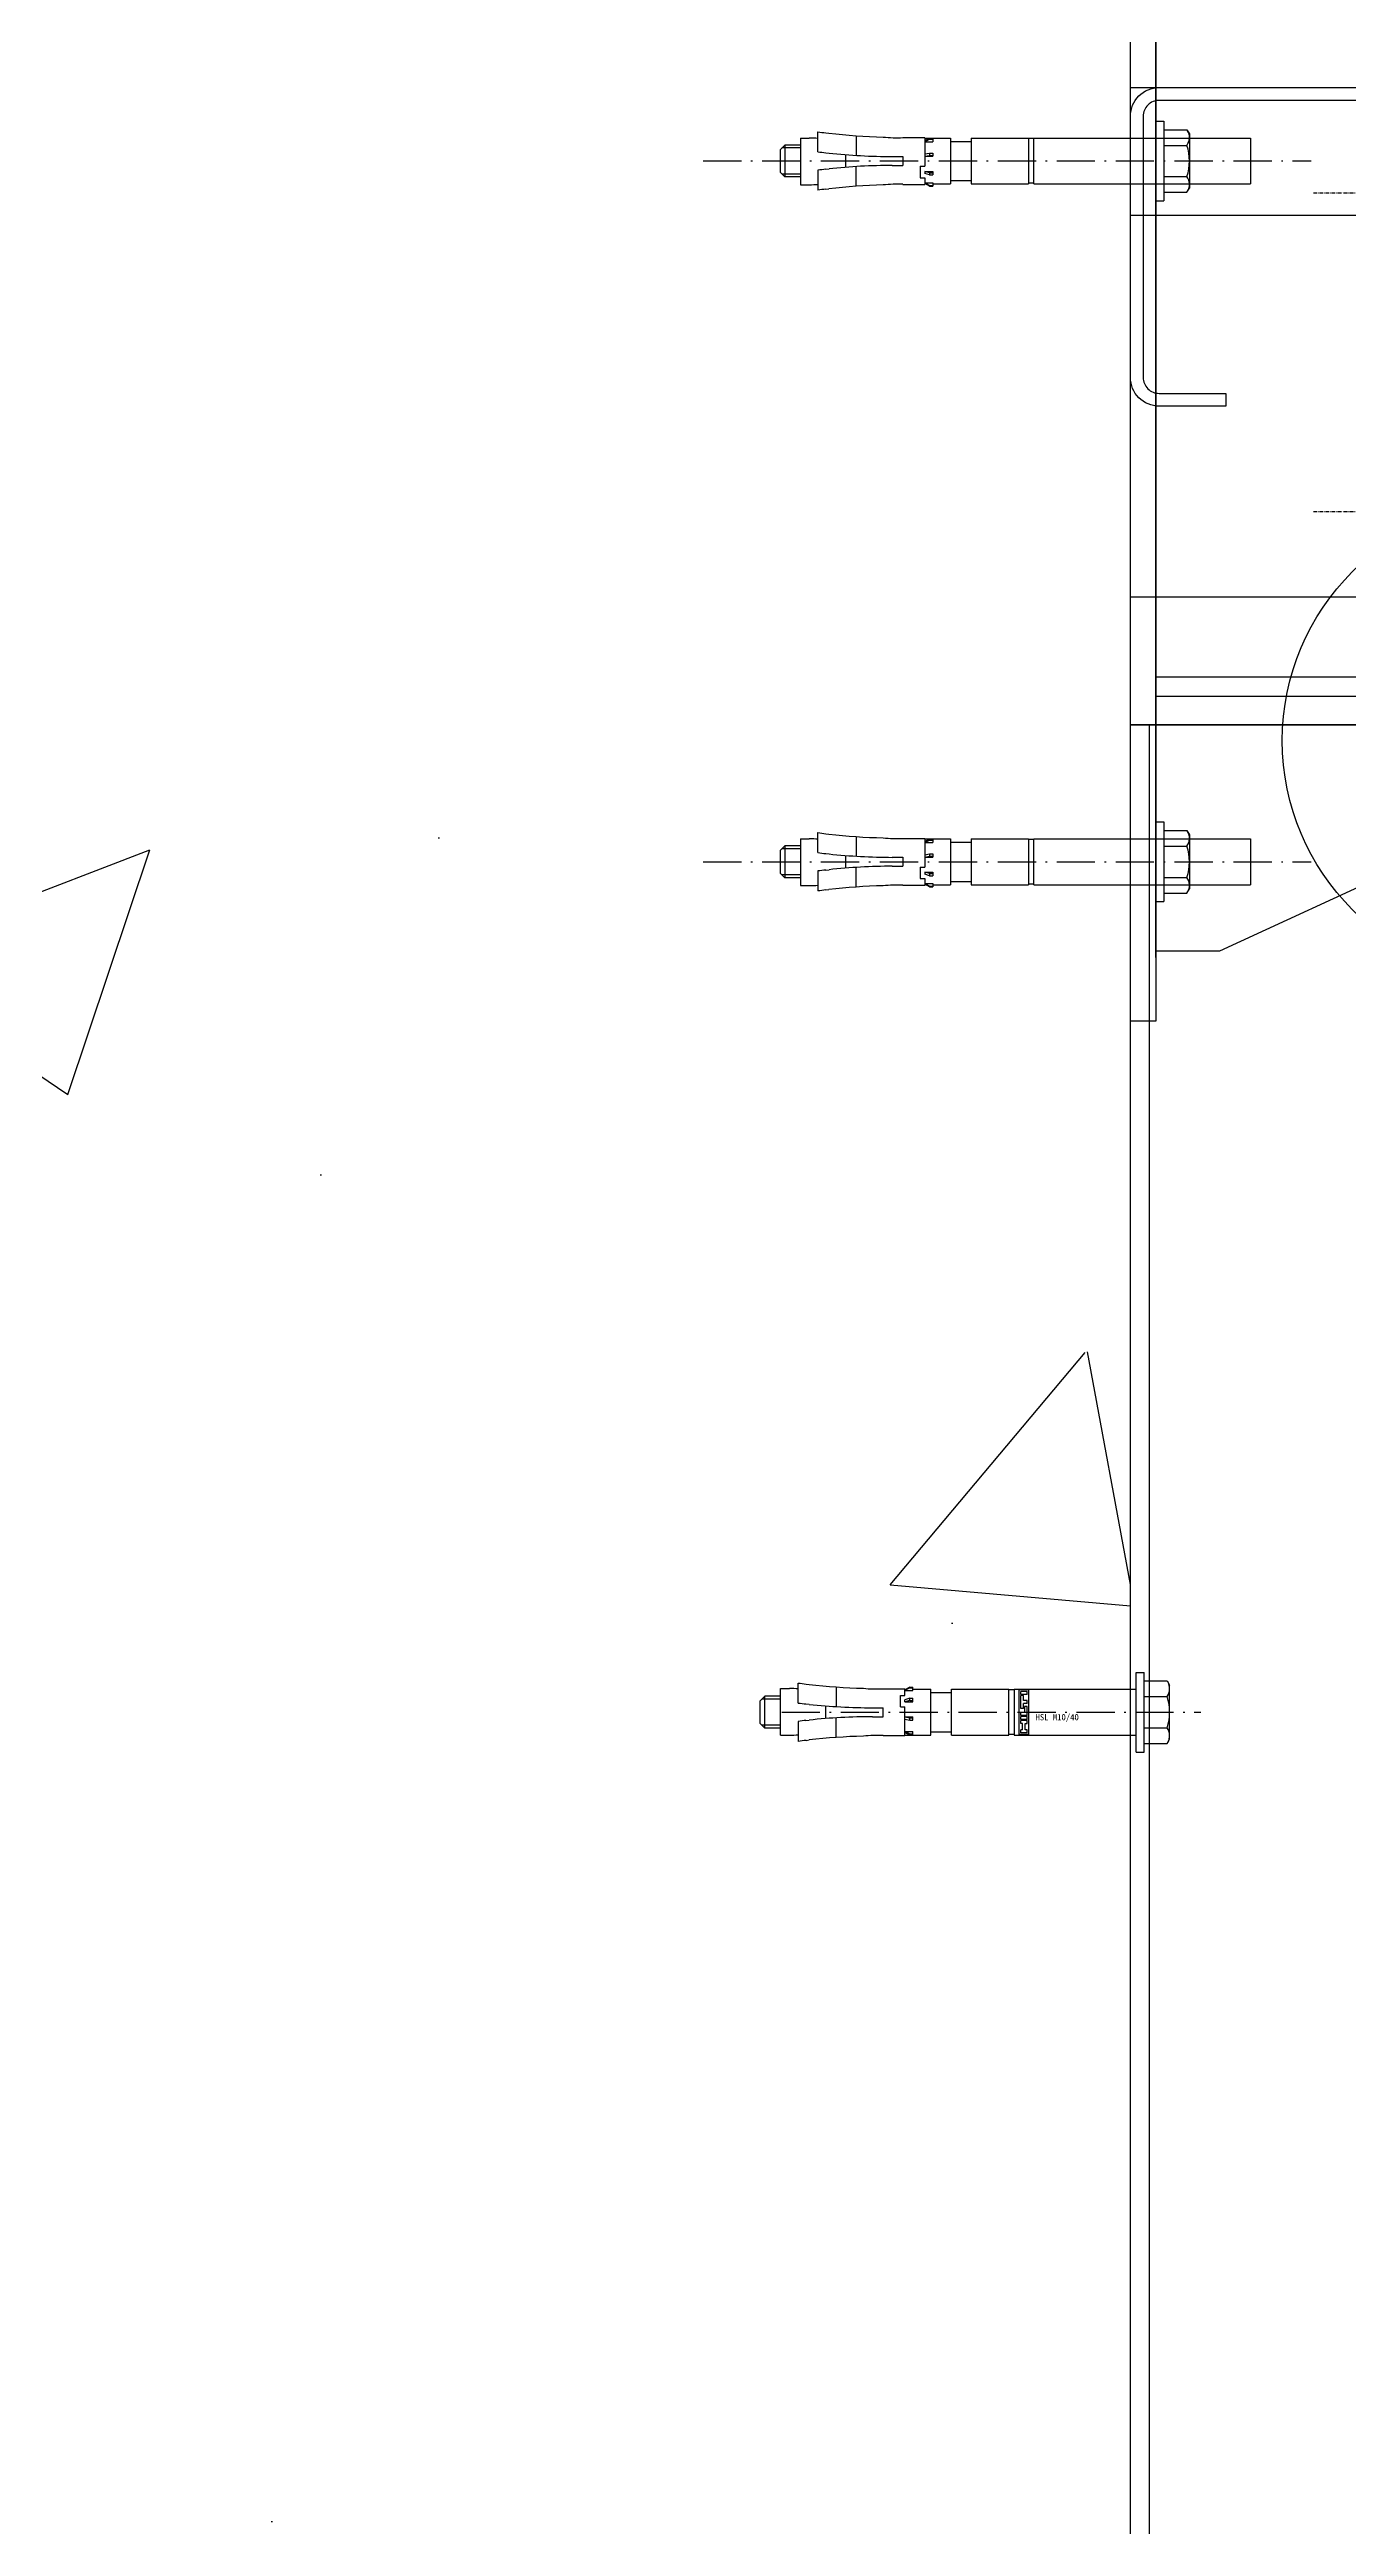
# Model space of a CAD drawing. Header units: millimetres. Extents: x -198529 to 244266, y -64 to 158464.
# Drawn here: x -173360 to -172952, y 97557 to 98335 of the extents above; entities that cross this region are included whole.
import ezdxf

# ---------------------------------------------------------------- set-up
doc = ezdxf.new("R2010")
doc.units = ezdxf.units.MM
doc.linetypes.add('ACAD_ISO10W100', pattern=[18.5, 12, -3, 0.5, -3])
for name, color, linetype in [('0-BG', 252, 'Continuous'), ('0-DCC', 30, 'Continuous'), ('0-DCC-STRUC', 180, 'Continuous'), ('0-DCC-STRUC-T', 4, 'Continuous'), ('3_ALL_AXES', 7, 'Continuous'), ('ANCHOR BOLTS', 4, 'Continuous'), ('BOLTS', 3, 'Continuous'), ('COIL-BANK', 8, 'Continuous'), ('MITTELLINIEN', 3, 'ACAD_ISO10W100')]:
    doc.layers.add(name, color=color, linetype=linetype)

# ---------------------------------------------------------------- blocks, each defined once
blk = doc.blocks.new('789456123456')
at = {"color": 2, "linetype": 'Continuous'}
blk.add_arc((1013.81, 184.85), 27.23, 255, 195, dxfattribs=at)
at = {"layer": '3_ALL_AXES', "color": 7, "linetype": 'Continuous'}
for centre, radius in [((1013.81, 184.85), 75), ((974.92, 223.74), 9), ((1013.81, 184.85), 42), ((1052.7, 223.74), 9), ((1013.81, 184.85), 24.75), ((974.92, 145.96), 9), ((1052.7, 145.96), 9)]:
    blk.add_circle(centre, radius, dxfattribs=at)
blk = doc.blocks.new('400')
blk.add_blockref('789456123456', (0, 0))
blk = doc.blocks.new('DCC2850x1800(右)')
at = {"xscale": -1}
blk.add_blockref('400', (66719.16, -72938.34), dxfattribs=at)
blk = doc.blocks.new('M12')
at = {"layer": 'ANCHOR BOLTS'}
for p, q in [((-7.21, -38.33), (-7.21, 29.63)), ((-7.21, 29.63), (7.21, 29.63)), ((7.21, -38.33), (7.21, 29.63)), ((-9.81, 9.74), (-8.5, 10.5)), ((-9.81, 2.5), (-9.81, 9.74)), ((-8.5, 10.5), (8.5, 10.5)), ((-4.91, 2.5), (-4.91, 9.74)), ((4.91, 2.5), (4.91, 9.74)), ((9.81, 9.74), (8.5, 10.5)), ((9.81, 2.5), (9.81, 9.74)), ((-12.5, 2.5), (12.5, 2.5)), ((-12.5, 0), (-12.5, 2.5)), ((-12.5, 0), (12.5, 0)), ((0, 0), (0, 0)), ((12.5, 0), (12.5, 2.5)), ((7.21, -38.33), (-7.21, -38.33)), ((-7.01, -38.33), (-7.01, -40)), ((7.01, -38.33), (7.01, -40)), ((-7.21, -58), (-7.21, -40)), ((-7.21, -40), (7.21, -40)), ((7.21, -58), (7.21, -40)), ((-7.21, -58), (7.21, -58)), ((-6.17, -64.5), (-6.17, -58)), ((6.17, -64.5), (6.17, -58)), ((-7.21, -64.5), (7.21, -64.5)), ((-7.21, -72.58), (-7.21, -64.5)), ((7.21, -70.08), (7.21, -64.5)), ((-7.33, -79.42), (-7.33, -72.58)), ((-7.21, -72.58), (1.65, -72.58)), ((-7.18, -70.08), (-6.05, -70.08)), ((-7.18, -71.07), (-7.18, -70.08)), ((-6.42, -72.58), (-7.18, -71.07)), ((-7.18, -71.07), (-6.81, -71.07)), ((-6.81, -71.07), (-6.81, -70.08)), ((-6.05, -72.58), (-6.81, -71.07)), ((-6.05, -72.58), (-6.05, -70.08)), ((-2.45, -71.07), (-2.45, -70.08)), ((-2.45, -70.08), (-1.5, -70.08)), ((-2.23, -72.58), (-2.45, -71.07)), ((-2.45, -71.07), (-1.73, -71.07)), ((-1.73, -71.07), (-1.73, -70.08)), ((-1.5, -72.58), (-1.73, -71.07)), ((-1.5, -72.58), (-1.5, -70.08)), ((1.65, -74), (1.65, -72.58)), ((1.65, -74), (5.25, -74)), ((3.27, -72.58), (3.27, -70.08)), ((3.27, -70.08), (4.36, -70.08)), ((3.71, -71.07), (3.27, -72.58)), ((3.27, -72.58), (3.92, -72.58)), ((3.71, -71.07), (3.71, -70.08)), ((3.71, -71.07), (4.36, -71.07)), ((4.36, -71.07), (3.92, -72.58)), ((4.36, -71.07), (4.36, -70.08)), ((5.25, -74), (5.25, -72.58)), ((5.25, -72.58), (7.33, -72.58)), ((6.86, -72.58), (6.86, -70.08)), ((6.86, -70.08), (7.9, -70.08)), ((7.7, -71.07), (6.86, -72.58)), ((7.9, -71.07), (7.05, -72.58)), ((7.21, -72.58), (7.21, -72.3)), ((7.33, -79.42), (7.33, -72.58)), ((7.7, -71.07), (7.7, -70.08)), ((7.7, -71.07), (7.9, -71.07)), ((7.9, -71.07), (7.9, -70.08)), ((-1.41, -79.42), (1.41, -79.42)), ((-1.41, -82.75), (-1.41, -79.42)), ((1.41, -82.75), (1.41, -79.42)), ((-7.92, -94.15), (-1.77, -94.15)), ((-1.79, -97.43), (1.79, -97.43)), ((7.92, -94.15), (1.77, -94.15)), ((-2.88, -106.08), (-9.15, -106.08)), ((-8.83, -103.59), (-8.72, -102.63)), ((-7.21, -111.6), (-7.21, -108.8)), ((-2.59, -103.66), (-2.48, -102.62)), ((2.59, -103.66), (2.48, -102.62)), ((2.88, -106.08), (9.15, -106.08)), ((7.46, -111.6), (7.46, -108.8)), ((8.83, -103.59), (8.72, -102.63)), ((-7.21, -111.6), (7.46, -111.6)), ((-5, -111.6), (-5, -116.54)), ((-5, -116.54), (5, -116.54)), ((-5, -116.54), (-3.54, -118)), ((-4.11, -111.6), (-4.11, -117.44)), ((5, -116.54), (3.54, -118)), ((4.11, -111.6), (4.11, -117.44)), ((5, -111.6), (5, -116.54)), ((-3.54, -118), (3.54, -118))]:
    blk.add_line(p, q, dxfattribs=at)
for centre, radius, start, end in [((-7.35, 6.2), 4.3, 55.43491, 120), ((0, -5.74), 16.24, 72.41205, 107.58795), ((7.35, 6.2), 4.3, 60, 124.56509), ((-57.09, -81.08), 49.79, 354.74836, 1.91847), ((-192.63, -82.41), 191.23, 353.93401, 359.89763), ((192.63, -82.41), 191.23, 180.10237, 186.06599), ((57.09, -81.08), 49.79, 178.08153, 185.25164), ((-192.63, -81.08), 185.17, 353.31699, 358.58991), ((192.63, -81.08), 185.17, 181.41009, 186.68301), ((-192.63, -81.08), 185.17, 352.24093, 353.01899), ((21.54, -108.8), 28.75, 174.57411, 180), ((-192.63, -82.41), 191.23, 352.88816, 353.61793), ((192.63, -82.41), 191.23, 186.38207, 187.11184), ((-21.29, -108.8), 28.75, 0, 5.42589), ((192.63, -81.08), 185.17, 186.98101, 187.75907)]:
    blk.add_arc(centre, radius, start, end, dxfattribs=at)
at = {"layer": 'MITTELLINIEN', "color": 8}
blk.add_line((0, -142.14), (0, 48.68), dxfattribs=at)
blk = doc.blocks.new('TYPE 2')
at = {"layer": '0-BG'}
h = blk.add_hatch(color=256, dxfattribs=at)
h.dxf.hatch_style = 1
h.paths.add_polyline_path([(53.49, -48, 1), (76.51, -48, 1)])
h = blk.add_hatch(color=256, dxfattribs=at)
h.dxf.hatch_style = 1
h.paths.add_polyline_path([(53.49, -148, 1), (76.51, -148, 1)])
for centre in [(65, -48), (65, -148)]:
    blk.add_circle(centre, 11.51, dxfattribs=at)
at = {"layer": 'ANCHOR BOLTS', "linetype": 'ACAD_ISO10W100', "ltscale": 0.1}
for p, q in [((65, -26.5), (65, -69.5)), ((39.4, -48), (90.6, -48)), ((65, -126.5), (65, -169.5)), ((39.4, -148), (90.6, -148))]:
    blk.add_line(p, q, dxfattribs=at)
at = {"layer": 'BOLTS'}
for p, q in [((140, -206), (140, -226)), ((10, -286), (140, -226)), ((-10, -286), (10, -286))]:
    blk.add_line(p, q, dxfattribs=at)
for points in [[(-18, -308), (-18, 21.54), (-10, 21.54), (-10, -308)], [(-10, -206), (140, -206), (140, -200), (-10, -200)]]:
    blk.add_lwpolyline(points, close=True, dxfattribs=at)
blk.add_lwpolyline([(-10, -288), (-10, -288), (-10, 0), (140, 0), (140, -206)], dxfattribs=at)
at = {"layer": '0-DCC-STRUC-T', "rotation": 270}
for p in [(-10, -38), (-10, -258)]:
    blk.add_blockref('M12', p, dxfattribs=at)
blk = doc.blocks.new('H10_40')
for p, q in [((-106.08, 2.88), (-106.08, 9.15)), ((-103.59, 8.83), (-102.63, 8.72)), ((-94.15, 7.92), (-94.15, 1.77)), ((-71.07, 7.9), (-72.58, 7.05)), ((-71.07, 7.9), (-70.08, 7.9)), ((-71.07, 7.7), (-71.07, 7.9)), ((-70.08, 6.86), (-70.08, 7.9)), ((0, -12.5), (0, 12.5)), ((0, 12.5), (2.5, 12.5)), ((2.5, -12.5), (2.5, 12.5)), ((2.5, 9.81), (9.74, 9.81)), ((9.74, 9.81), (10.5, 8.5)), ((10.5, -8.5), (10.5, 8.5)), ((-116.54, 5), (-118, 3.54)), ((-118, -3.54), (-118, 3.54)), ((-111.6, 4.11), (-117.44, 4.11)), ((-111.6, 5), (-116.54, 5)), ((-116.54, -5), (-116.54, 5)), ((-111.6, -7.21), (-111.6, 7.46)), ((-111.6, 7.46), (-108.8, 7.46)), ((-103.66, 2.59), (-102.62, 2.48)), ((-97.43, -1.79), (-97.43, 1.79)), ((-82.75, 1.41), (-79.42, 1.41)), ((-79.42, 7.33), (-72.58, 7.33)), ((-79.42, -1.41), (-79.42, 1.41)), ((-74, 1.65), (-74, 5.25)), ((-74, 5.25), (-72.58, 5.25)), ((-74, 1.65), (-72.58, 1.65)), ((-71.07, 7.7), (-72.58, 6.86)), ((-72.58, 5.25), (-72.58, 7.33)), ((-72.58, 7.21), (-72.3, 7.21)), ((-72.58, 6.86), (-70.08, 6.86)), ((-71.07, 4.36), (-72.58, 3.92)), ((-72.58, 3.27), (-72.58, 3.92)), ((-71.07, 3.71), (-72.58, 3.27)), ((-72.58, 3.27), (-70.08, 3.27)), ((-72.58, -7.21), (-72.58, 1.65)), ((-71.07, 7.7), (-70.08, 7.7)), ((-71.07, 4.36), (-70.08, 4.36)), ((-71.07, 3.71), (-71.07, 4.36)), ((-71.07, 3.71), (-70.08, 3.71)), ((-70.08, 7.21), (-64.5, 7.21)), ((-70.08, 3.27), (-70.08, 4.36)), ((-64.5, -7.21), (-64.5, 7.21)), ((-64.5, 6.17), (-58, 6.17)), ((-58, 7.21), (-40, 7.21)), ((-58, -7.21), (-58, 7.21)), ((-40, -7.21), (-40, 7.21)), ((-38.33, 7.01), (-40, 7.01)), ((-38.33, 7.21), (0, 7.21)), ((-38.33, 7.21), (-38.33, -7.21)), ((0, 0), (0, 0)), ((2.5, 4.91), (9.74, 4.91)), ((-116.54, -5), (-118, -3.54)), ((-111.6, -4.11), (-117.44, -4.11)), ((-111.6, -5), (-116.54, -5)), ((-111.6, -7.21), (-108.8, -7.21)), ((-106.08, -2.88), (-106.08, -9.15)), ((-103.66, -2.59), (-102.62, -2.48)), ((-94.15, -7.92), (-94.15, -1.77)), ((-82.75, -1.41), (-79.42, -1.41)), ((-79.42, -7.33), (-72.58, -7.33)), ((-72.58, -1.5), (-70.08, -1.5)), ((-72.58, -1.5), (-71.07, -1.73)), ((-72.58, -2.23), (-71.07, -2.45)), ((-72.58, -6.05), (-71.07, -6.81)), ((-72.58, -6.05), (-70.08, -6.05)), ((-72.58, -6.42), (-71.07, -7.18)), ((-72.58, -7.21), (-64.5, -7.21)), ((-71.07, -1.73), (-70.08, -1.73)), ((-71.07, -2.45), (-71.07, -1.73)), ((-71.07, -2.45), (-70.08, -2.45)), ((-71.07, -6.81), (-70.08, -6.81)), ((-71.07, -7.18), (-71.07, -6.81)), ((-71.07, -7.18), (-70.08, -7.18)), ((-70.08, -2.45), (-70.08, -1.5)), ((-70.08, -7.18), (-70.08, -6.05)), ((-64.5, -6.17), (-58, -6.17)), ((-58, -7.21), (-40, -7.21)), ((-38.33, -7.01), (-40, -7.01)), ((-38.33, -7.21), (0, -7.21)), ((2.5, -4.91), (9.74, -4.91)), ((-103.59, -8.83), (-102.63, -8.72)), ((0, -12.5), (2.5, -12.5)), ((2.5, -9.81), (9.74, -9.81)), ((9.74, -9.81), (10.5, -8.5))]:
    blk.add_line(p, q)
at = {"color": 1}
for p, q in [((-36.74, -6.99), (-36.74, 6.99)), ((-33.73, 6.99), (-36.74, 6.99)), ((-36.24, 5.54), (-36.24, 6.49)), ((-34.23, 6.49), (-36.24, 6.49)), ((-34.23, 5.54), (-36.24, 5.54)), ((-36.24, 1.12), (-36.24, 5.25)), ((-35.41, 5.25), (-36.24, 5.25)), ((-35.41, 1.12), (-36.24, 1.12)), ((-35.41, 3.66), (-35.41, 5.25)), ((-34.23, 3.66), (-35.41, 3.66)), ((-34.23, 2.71), (-35.41, 2.71)), ((-35.41, 1.12), (-35.41, 2.71)), ((-34.23, 1.77), (-35.06, 1.77)), ((-35.06, 1.77), (-35.06, -0.12)), ((-34.23, 5.54), (-34.23, 6.49)), ((-34.23, 2.71), (-34.23, 3.66)), ((-34.23, -1.06), (-34.23, 1.77)), ((-33.96, 7.22), (-33.92, 7.24)), ((-33.73, -6.99), (-33.73, 6.99)), ((-33.73, -6.99), (-36.74, -6.99)), ((-36.24, -1.06), (-36.24, -0.12)), ((-35.06, -0.12), (-36.24, -0.12)), ((-34.23, -1.06), (-36.24, -1.06)), ((-36.24, -2.3), (-36.24, -1.36)), ((-34.23, -1.36), (-36.24, -1.36)), ((-34.23, -2.3), (-36.24, -2.3)), ((-34.23, -2.59), (-36.24, -2.59)), ((-36.24, -3.54), (-36.24, -2.59)), ((-35.65, -3.54), (-36.24, -3.54)), ((-36.24, -6.49), (-36.24, -5.54)), ((-35.65, -5.54), (-36.24, -5.54)), ((-34.23, -6.49), (-36.24, -6.49)), ((-35.65, -5.54), (-35.65, -3.54)), ((-34.82, -3.54), (-34.23, -3.54)), ((-34.82, -5.54), (-34.82, -3.54)), ((-34.23, -5.54), (-34.82, -5.54)), ((-34.23, -2.3), (-34.23, -1.36)), ((-34.23, -3.54), (-34.23, -2.59)), ((-34.23, -6.49), (-34.23, -5.54))]:
    blk.add_line(p, q, dxfattribs=at)
for centre, radius, start, end in [((-81.08, 192.63), 185.17, 262.24093, 263.01899), ((-81.08, 192.63), 185.17, 263.31699, 268.58991), ((6.2, 7.35), 4.3, 325.43491, 30), ((-108.8, -21.29), 28.75, 84.57411, 90), ((-82.41, 192.63), 191.23, 262.88816, 263.61793), ((-82.41, 192.63), 191.23, 263.93401, 269.89763), ((-81.08, 57.09), 49.79, 264.74836, 271.91847), ((-5.74, 0), 16.24, 342.41205, 17.58795), ((-108.8, 21.54), 28.75, 270, 275.42589), ((-82.41, -192.63), 191.23, 96.38207, 97.11184), ((-81.08, -192.63), 185.17, 91.41009, 96.68301), ((-82.41, -192.63), 191.23, 90.10237, 96.06599), ((-81.08, -57.09), 49.79, 88.08154, 95.25164), ((6.2, -7.35), 4.3, 330, 34.56509), ((-81.08, -192.63), 185.17, 96.98101, 97.75907)]:
    blk.add_arc(centre, radius, start, end)
at = {"layer": 'MITTELLINIEN', "color": 8}
blk.add_line((-111.26, 0), (20.25, 0), dxfattribs=at)
at = {"color": 1}
blk.add_text('HSL M10/40', height=2, dxfattribs=at).set_placement((-31.61, -2.56))

msp = doc.modelspace()

# ---------------------------------------------------------------- hatches: boundary and pattern name
at = {"transparency": 33554687}
h = msp.add_hatch(dxfattribs=at)
h.set_pattern_fill('AR-CONC', color=252, scale=5)
h.paths.add_polyline_path([(-174270.77, 94453.01), (-173020.77, 94453.01), (-173020.77, 100553.01), (-174270.77, 100553.01)])

# ---------------------------------------------------------------- linework, layer by layer
at = {"layer": '0-DCC-STRUC'}
msp.add_lwpolyline([(-172990.81, 98227.01), (-172990.81, 98223.01), (-173011.77, 98223.01, -0.414214), (-173020.77, 98232.01), (-173020.77, 98314.01, -0.414214), (-173011.77, 98323.01), (-172829.77, 98323.01, -0.414214), (-172820.77, 98314.01), (-172820.77, 98232.01, -0.414214), (-172829.77, 98223.01), (-172850.73, 98223.01), (-172850.73, 98227.01), (-172829.77, 98227.01, 0.414214), (-172824.77, 98232.01), (-172824.77, 98314.01, 0.414214), (-172829.77, 98319.01), (-173011.77, 98319.01, 0.414214), (-173016.77, 98314.01), (-173016.77, 98232.01, 0.414214), (-173011.77, 98227.01)], format="xyb", close=True, dxfattribs=at)
for points in [[(-170145.77, 98123.01), (-173020.77, 98123.01), (-173020.77, 98323.01), (-170145.77, 98323.01)], [(-170145.77, 98163.01), (-173020.77, 98163.01), (-173020.77, 98283.01), (-170145.77, 98283.01)], [(-173020.77, 98123.01), (-172870.77, 98123.01), (-172870.77, 96463.01), (-173020.77, 96463.01)], [(-173014.77, 98123.01), (-172876.77, 98123.01), (-172876.77, 96463.01), (-173014.77, 96463.01)]]:
    msp.add_lwpolyline(points, close=True, dxfattribs=at)
at = {"layer": 'COIL-BANK'}
msp.add_lwpolyline([(-174270.77, 94453.01), (-173020.77, 94453.01), (-173020.77, 100553.01), (-174270.77, 100553.01)], close=True, dxfattribs=at)

# ---------------------------------------------------------------- block references
at = {"layer": '0-BG'}
msp.add_blockref('TYPE 2', (-173002.77, 98337.97), dxfattribs=at)
at = {"layer": '0-DCC', "xscale": -1}
msp.add_blockref('DCC2850x1800(右)', (-107192.77, 170871.49), dxfattribs=at)
at = {"layer": 'ANCHOR BOLTS'}
msp.add_blockref('H10_40', (-173018.97, 97813.01), dxfattribs=at)

doc.saveas('drawing.dxf')
